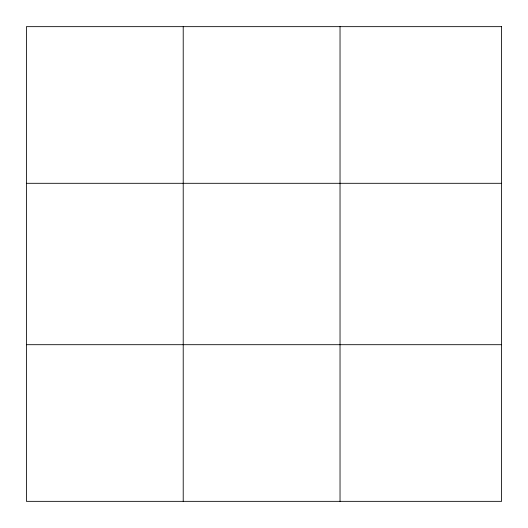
<?xml version="1.0" encoding="UTF-8"?>
<svg xmlns="http://www.w3.org/2000/svg" width="528" height="528" viewBox="0 0 528 528"><rect width="100%" height="100%" fill="white"/><g stroke="black" fill="none" stroke-linecap="round" stroke-linejoin="round"><path stroke-width="0.79" d="M183.216 26.657L183.216 501.343M340.032 26.657L340.032 501.343M26.4 183.302L501.6 183.302M26.4 344.698L501.6 344.698M501.6 26.657L501.6 501.343L26.4 501.343L26.4 26.657L501.6 26.657"/></g></svg>
